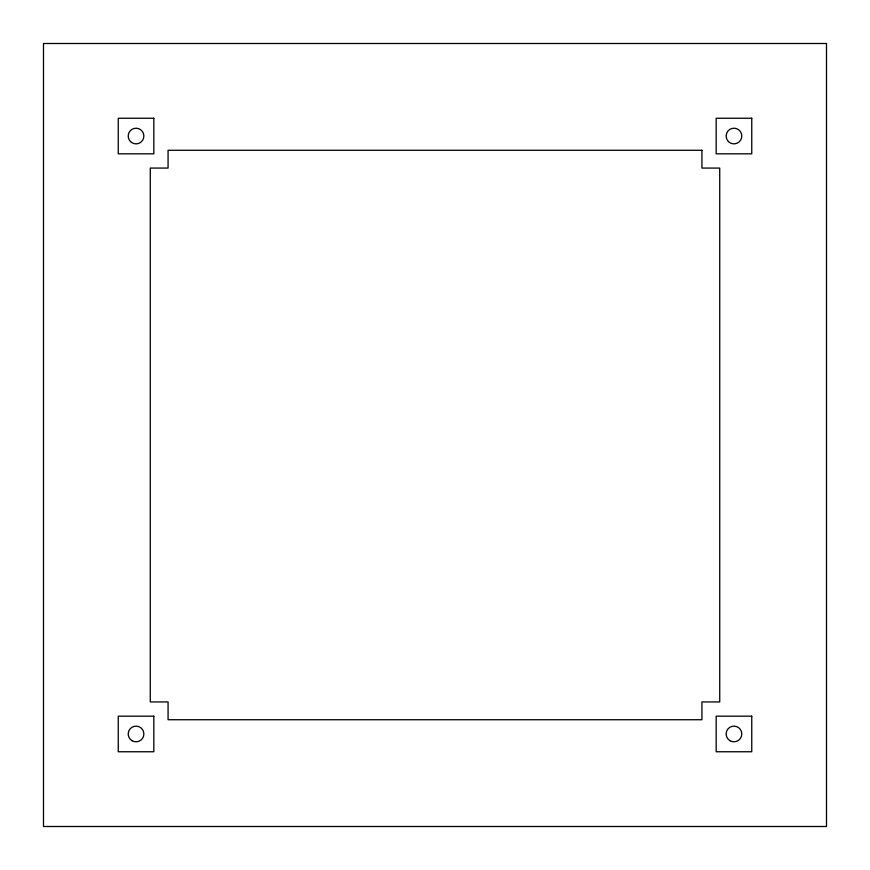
<?xml version="1.0" encoding="UTF-8"?>
<svg xmlns="http://www.w3.org/2000/svg" width="870" height="870" viewBox="0 0 870 870"><rect width="100%" height="100%" fill="white"/><g stroke="black" fill="none" stroke-linecap="round" stroke-linejoin="round"><path stroke-width="1.3" d="M826.5 43.5L43.5 43.5L43.5 826.5L826.5 826.5L826.5 43.5M153.827 118.244L118.244 118.244L118.244 153.827L153.827 153.827L153.827 118.244M751.756 118.244L716.173 118.244L716.173 153.827L751.756 153.827L751.756 118.244M701.927 150.271L168.073 150.271L168.073 168.073L150.271 168.073L150.271 701.927L168.073 701.927L168.073 719.729L701.927 719.729L701.927 701.927L719.729 701.927L719.729 168.073L701.927 168.073L701.927 150.271M153.827 716.173L118.244 716.173L118.244 751.756L153.827 751.756L153.827 716.173M751.756 716.173L716.173 716.173L716.173 751.756L751.756 751.756L751.756 716.173M730.05 740.74A7.83 7.83 0 0 0 741.795 733.965A7.83 7.83 0 0 0 730.05 727.179A7.83 7.83 0 0 0 730.05 740.74M132.12 740.74A7.83 7.83 0 0 0 143.865 733.965A7.83 7.83 0 0 0 132.12 727.179A7.83 7.83 0 0 0 132.12 740.74M130.5 141.571A7.83 7.83 0 0 0 143.604 138.058A7.83 7.83 0 0 0 134.013 128.477A7.83 7.83 0 0 0 130.5 141.571M728.429 141.571A7.83 7.83 0 0 0 741.523 138.058A7.83 7.83 0 0 0 731.942 128.477A7.83 7.83 0 0 0 728.429 141.571"/></g></svg>
